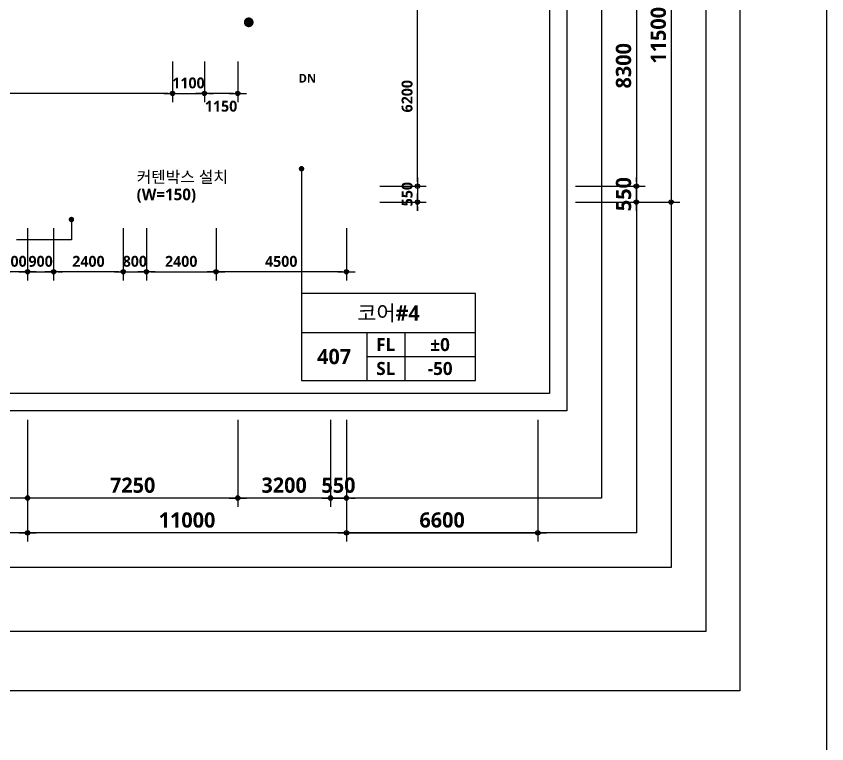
# Model space of a CAD drawing. Header units: millimetres. Extents: x -63924 to 190228206, y 0 to 456875599.
# Drawn here: x 150238 to 178200, y 644677 to 669759 of the extents above; entities that cross this region are included whole.
import ezdxf
from ezdxf.enums import TextEntityAlignment as Align

# ---------------------------------------------------------------- set-up
doc = ezdxf.new("R2010")
doc.units = ezdxf.units.MM
doc.header["$LTSCALE"] = 150
doc.header["$MEASUREMENT"] = 0
doc.header["$PDSIZE"] = -10
doc.layers.get('0').update_dxf_attribs({"linetype": 'CONTINUOUS'})
doc.layers.get('Defpoints').update_dxf_attribs({"color": 153, "linetype": 'CONTINUOUS'})
for name, color, linetype in [('A-ANNO-DIM', 4, 'CONTINUOUS'), ('A-ANNO-GRA1', 7, 'CONTINUOUS'), ('A-ANNO-LEAD', 4, 'CONTINUOUS'), ('A-ANNO-TEXT1', 7, 'CONTINUOUS'), ('A-ANNO-TEXT2', 3, 'CONTINUOUS'), ('A-FLOR-MARK-ARCH', 1, 'CONTINUOUS'), ('A-ST-AXIS-DIM', 7, 'CONTINUOUS')]:
    doc.layers.add(name, color=color, linetype=linetype)
for name, color, linetype, plot in [('Defpoint', 161, 'CONTINUOUS', False), ('G(그리드1)', 185, 'CONTINUOUS', False), ('G(그리드2)', 235, 'CONTINUOUS', False)]:
    doc.layers.add(name, color=color, linetype=linetype, plot=plot)
doc.styles.add('2020음성 1차', font='')
doc.styles.add('SH_나눔', font='')
doc.styles.add('SH_대대리576', font='')
doc.styles.add('SH_진천_나눔', font='')
doc.styles.get('2020음성 1차').set_extended_font_data('NanumGothic', bold=True)
doc.styles.get('SH_나눔').set_extended_font_data('NanumGothic', bold=True)
doc.styles.get('SH_대대리576').set_extended_font_data('NanumGothic', bold=True)
doc.styles.get('SH_진천_나눔').set_extended_font_data('NanumGothic', bold=True)
doc.dimstyles.new('SHP 300', dxfattribs={"dimscale": 150, "dimtxt": 3.5, "dimasz": 1, "dimexe": 2, "dimexo": 2, "dimgap": 1, "dimtad": 1, "dimdec": 0, "dimzin": 0, "dimdsep": 46, "dimtxsty": 'SH_대대리576', "dimblk": 'DIMDOT', "dimcen": 0.09, "dimclrt": 3, "dimadec": 0, "dimazin": 1, "dimtfac": 1, "dimtdec": 0, "dimtix": 1, "dimtmove": 2, "dimatfit": 0, "dimldrblk": 'DIMDOT', "dimfxl": 1, "dimtolj": 1, "dimtzin": 0, "dimarcsym": 0})
doc.dimstyles.new('SHP300내부', dxfattribs={"dimscale": 150, "dimtxt": 2.5, "dimasz": 1, "dimexe": 2, "dimexo": 2, "dimgap": 1, "dimtad": 1, "dimdec": 0, "dimzin": 0, "dimdsep": 46, "dimtxsty": 'SH_대대리576', "dimblk": 'DIMDOT', "dimcen": 0.09, "dimclrd": 256, "dimclre": 256, "dimclrt": 3, "dimadec": 0, "dimazin": 1, "dimtfac": 1, "dimtdec": 0, "dimtix": 1, "dimtmove": 2, "dimatfit": 0, "dimldrblk": 'DIMDOT', "dimfxl": 1, "dimtolj": 1, "dimtzin": 0, "dimlwd": -1, "dimlwe": -1, "dimarcsym": 0})

# ---------------------------------------------------------------- blocks, each defined once
blk = doc.blocks.new('DIMDOT')
at = {"color": 0}
blk.add_line((-2, 0), (2, 0), dxfattribs=at)
for radius in [0.5, 0.25]:
    blk.add_circle((0, 0), radius, dxfattribs=at)
blk = doc.blocks.new('*D1446')
at = {"layer": 'A-ST-AXIS-DIM', "color": 0, "lineweight": -2, "transparency": 16777216}
for p, q in [((139630, 655850), (139630, 651650)), ((150630, 655850), (150630, 651650)), ((150480, 651950), (139780, 651950))]:
    blk.add_line(p, q, dxfattribs=at)
at = {"layer": 'Defpoints', "color": 0, "transparency": 16777216}
for p in [(139630, 656150), (150630, 656150), (139630, 651950)]:
    blk.add_point(p, dxfattribs=at)
at = {"layer": 'A-ST-AXIS-DIM', "color": 0, "linetype": 'ByBlock', "lineweight": -2, "transparency": 16777216, "xscale": 150, "yscale": 150, "zscale": 150, "rotation": 180}
blk.add_blockref('DIMDOT', (139630, 651950), dxfattribs=at)
at = {"layer": 'A-ST-AXIS-DIM', "color": 0, "linetype": 'ByBlock', "lineweight": -2, "transparency": 16777216, "xscale": 150, "yscale": 150, "zscale": 150}
blk.add_blockref('DIMDOT', (150630, 651950), dxfattribs=at)
at = {"layer": 'A-ST-AXIS-DIM', "color": 3, "transparency": 16777216, "insert": (145130, 652388), "char_height": 525, "attachment_point": 5, "style": 'SH_대대리576'}
blk.add_mtext('\\A1;11000', dxfattribs=at)
blk = doc.blocks.new('*D1447')
at = {"layer": 'A-ST-AXIS-DIM', "color": 0, "lineweight": -2, "transparency": 16777216}
for p, q in [((150630, 655850), (150630, 651650)), ((161630, 655850), (161630, 651650)), ((161480, 651950), (150780, 651950))]:
    blk.add_line(p, q, dxfattribs=at)
at = {"layer": 'Defpoints', "color": 0, "transparency": 16777216}
for p in [(150630, 656150), (161630, 656150), (150630, 651950)]:
    blk.add_point(p, dxfattribs=at)
at = {"layer": 'A-ST-AXIS-DIM', "color": 0, "linetype": 'ByBlock', "lineweight": -2, "transparency": 16777216, "xscale": 150, "yscale": 150, "zscale": 150, "rotation": 180}
blk.add_blockref('DIMDOT', (150630, 651950), dxfattribs=at)
at = {"layer": 'A-ST-AXIS-DIM', "color": 0, "linetype": 'ByBlock', "lineweight": -2, "transparency": 16777216, "xscale": 150, "yscale": 150, "zscale": 150}
blk.add_blockref('DIMDOT', (161630, 651950), dxfattribs=at)
at = {"layer": 'A-ST-AXIS-DIM', "color": 3, "transparency": 16777216, "insert": (156130, 652388), "char_height": 525, "attachment_point": 5, "style": 'SH_대대리576'}
blk.add_mtext('\\A1;11000', dxfattribs=at)
blk = doc.blocks.new('*D1450')
at = {"layer": 'A-ST-AXIS-DIM', "color": 0, "lineweight": -2, "transparency": 16777216}
for p, q in [((161080, 655850), (161080, 652850)), ((161630, 655850), (161630, 652850)), ((160930, 653150), (160780, 653150)), ((161080, 653150), (161630, 653150)), ((161780, 653150), (161930, 653150))]:
    blk.add_line(p, q, dxfattribs=at)
at = {"layer": 'Defpoints', "color": 0, "transparency": 16777216}
for p in [(161080, 656150), (161630, 656150), (161630, 653150)]:
    blk.add_point(p, dxfattribs=at)
at = {"layer": 'A-ST-AXIS-DIM', "color": 0, "linetype": 'ByBlock', "lineweight": -2, "transparency": 16777216, "xscale": 150, "yscale": 150, "zscale": 150}
blk.add_blockref('DIMDOT', (161080, 653150), dxfattribs=at)
at = {"layer": 'A-ST-AXIS-DIM', "color": 0, "linetype": 'ByBlock', "lineweight": -2, "transparency": 16777216, "xscale": 150, "yscale": 150, "zscale": 150, "rotation": 180}
blk.add_blockref('DIMDOT', (161630, 653150), dxfattribs=at)
at = {"layer": 'A-ST-AXIS-DIM', "color": 3, "transparency": 16777216, "insert": (161355, 653589), "char_height": 525, "attachment_point": 5, "style": 'SH_대대리576'}
blk.add_mtext('\\A1;550', dxfattribs=at)
blk = doc.blocks.new('*D1451')
at = {"layer": 'A-ST-AXIS-DIM', "color": 0, "lineweight": -2, "transparency": 16777216}
for p, q in [((157880, 655850), (157880, 652850)), ((161080, 655850), (161080, 652850)), ((160930, 653150), (158030, 653150))]:
    blk.add_line(p, q, dxfattribs=at)
at = {"layer": 'Defpoints', "color": 0, "transparency": 16777216}
for p in [(157880, 656150), (161080, 656150), (157880, 653150)]:
    blk.add_point(p, dxfattribs=at)
at = {"layer": 'A-ST-AXIS-DIM', "color": 0, "linetype": 'ByBlock', "lineweight": -2, "transparency": 16777216, "xscale": 150, "yscale": 150, "zscale": 150, "rotation": 180}
blk.add_blockref('DIMDOT', (157880, 653150), dxfattribs=at)
at = {"layer": 'A-ST-AXIS-DIM', "color": 0, "linetype": 'ByBlock', "lineweight": -2, "transparency": 16777216, "xscale": 150, "yscale": 150, "zscale": 150}
blk.add_blockref('DIMDOT', (161080, 653150), dxfattribs=at)
at = {"layer": 'A-ST-AXIS-DIM', "color": 3, "transparency": 16777216, "insert": (159480, 653590), "char_height": 525, "attachment_point": 5, "style": 'SH_대대리576'}
blk.add_mtext('\\A1;3200', dxfattribs=at)
blk = doc.blocks.new('*D1452')
at = {"layer": 'A-ST-AXIS-DIM', "color": 0, "lineweight": -2, "transparency": 16777216}
for p, q in [((150630, 655850), (150630, 652850)), ((157880, 655850), (157880, 652850)), ((157730, 653150), (150780, 653150))]:
    blk.add_line(p, q, dxfattribs=at)
at = {"layer": 'Defpoints', "color": 0, "transparency": 16777216}
for p in [(150630, 656150), (157880, 656150), (150630, 653150)]:
    blk.add_point(p, dxfattribs=at)
at = {"layer": 'A-ST-AXIS-DIM', "color": 0, "linetype": 'ByBlock', "lineweight": -2, "transparency": 16777216, "xscale": 150, "yscale": 150, "zscale": 150, "rotation": 180}
blk.add_blockref('DIMDOT', (150630, 653150), dxfattribs=at)
at = {"layer": 'A-ST-AXIS-DIM', "color": 0, "linetype": 'ByBlock', "lineweight": -2, "transparency": 16777216, "xscale": 150, "yscale": 150, "zscale": 150}
blk.add_blockref('DIMDOT', (157880, 653150), dxfattribs=at)
at = {"layer": 'A-ST-AXIS-DIM', "color": 3, "transparency": 16777216, "insert": (154255, 653589), "char_height": 525, "attachment_point": 5, "style": 'SH_대대리576'}
blk.add_mtext('\\A1;7250', dxfattribs=at)
blk = doc.blocks.new('*D1453')
at = {"layer": 'A-ANNO-DIM', "transparency": 16777216}
for p, q in [((154730, 662450), (154730, 660650)), ((157130, 662450), (157130, 660650)), ((154880, 660950), (156980, 660950))]:
    blk.add_line(p, q, dxfattribs=at)
at = {"layer": 'Defpoints', "color": 0, "transparency": 16777216}
for p in [(154730, 662750), (157130, 662750), (157130, 660950)]:
    blk.add_point(p, dxfattribs=at)
at = {"layer": 'A-ANNO-DIM', "linetype": 'ByBlock', "transparency": 16777216, "xscale": 150, "yscale": 150, "zscale": 150, "rotation": 180}
blk.add_blockref('DIMDOT', (154730, 660950), dxfattribs=at)
at = {"layer": 'A-ANNO-DIM', "linetype": 'ByBlock', "transparency": 16777216, "xscale": 150, "yscale": 150, "zscale": 150}
blk.add_blockref('DIMDOT', (157130, 660950), dxfattribs=at)
at = {"layer": 'A-ANNO-DIM', "color": 3, "transparency": 16777216, "insert": (155930, 661306), "char_height": 375, "attachment_point": 5, "style": 'SH_대대리576'}
blk.add_mtext('\\A1;2400', dxfattribs=at)
blk = doc.blocks.new('*D1454')
at = {"layer": 'A-ANNO-DIM', "transparency": 16777216}
for p, q in [((153930, 662450), (153930, 660650)), ((154730, 662450), (154730, 660650)), ((153780, 660950), (153630, 660950)), ((153930, 660950), (154730, 660950)), ((154880, 660950), (155030, 660950))]:
    blk.add_line(p, q, dxfattribs=at)
at = {"layer": 'Defpoints', "color": 0, "transparency": 16777216}
for p in [(153930, 662750), (154730, 662750), (154730, 660950)]:
    blk.add_point(p, dxfattribs=at)
at = {"layer": 'A-ANNO-DIM', "linetype": 'ByBlock', "transparency": 16777216, "xscale": 150, "yscale": 150, "zscale": 150}
blk.add_blockref('DIMDOT', (153930, 660950), dxfattribs=at)
at = {"layer": 'A-ANNO-DIM', "linetype": 'ByBlock', "transparency": 16777216, "xscale": 150, "yscale": 150, "zscale": 150, "rotation": 180}
blk.add_blockref('DIMDOT', (154730, 660950), dxfattribs=at)
at = {"layer": 'A-ANNO-DIM', "color": 3, "transparency": 16777216, "insert": (154330, 661307), "char_height": 375, "attachment_point": 5, "style": 'SH_대대리576'}
blk.add_mtext('\\A1;800', dxfattribs=at)
blk = doc.blocks.new('*D1455')
at = {"layer": 'A-ANNO-DIM', "transparency": 16777216}
for p, q in [((157130, 662450), (157130, 660650)), ((161630, 662450), (161630, 660650)), ((161480, 660950), (157280, 660950))]:
    blk.add_line(p, q, dxfattribs=at)
at = {"layer": 'Defpoints', "color": 0, "transparency": 16777216}
for p in [(157130, 662750), (161630, 662750), (157130, 660950)]:
    blk.add_point(p, dxfattribs=at)
at = {"layer": 'A-ANNO-DIM', "linetype": 'ByBlock', "transparency": 16777216, "xscale": 150, "yscale": 150, "zscale": 150, "rotation": 180}
blk.add_blockref('DIMDOT', (157130, 660950), dxfattribs=at)
at = {"layer": 'A-ANNO-DIM', "linetype": 'ByBlock', "transparency": 16777216, "xscale": 150, "yscale": 150, "zscale": 150}
blk.add_blockref('DIMDOT', (161630, 660950), dxfattribs=at)
at = {"layer": 'A-ANNO-DIM', "color": 3, "transparency": 16777216, "insert": (159380, 661306), "char_height": 375, "attachment_point": 5, "style": 'SH_대대리576'}
blk.add_mtext('\\A1;4500', dxfattribs=at)
blk = doc.blocks.new('*D1456')
at = {"layer": 'A-ANNO-DIM', "transparency": 16777216}
for p, q in [((151530, 662450), (151530, 660650)), ((153930, 662450), (153930, 660650)), ((153780, 660950), (151680, 660950))]:
    blk.add_line(p, q, dxfattribs=at)
at = {"layer": 'Defpoints', "color": 0, "transparency": 16777216}
for p in [(151530, 662750), (153930, 662750), (151530, 660950)]:
    blk.add_point(p, dxfattribs=at)
at = {"layer": 'A-ANNO-DIM', "linetype": 'ByBlock', "transparency": 16777216, "xscale": 150, "yscale": 150, "zscale": 150, "rotation": 180}
blk.add_blockref('DIMDOT', (151530, 660950), dxfattribs=at)
at = {"layer": 'A-ANNO-DIM', "linetype": 'ByBlock', "transparency": 16777216, "xscale": 150, "yscale": 150, "zscale": 150}
blk.add_blockref('DIMDOT', (153930, 660950), dxfattribs=at)
at = {"layer": 'A-ANNO-DIM', "color": 3, "transparency": 16777216, "insert": (152730, 661306), "char_height": 375, "attachment_point": 5, "style": 'SH_대대리576'}
blk.add_mtext('\\A1;2400', dxfattribs=at)
blk = doc.blocks.new('*D1457')
at = {"layer": 'A-ANNO-DIM', "transparency": 16777216}
for p, q in [((150630, 662450), (150630, 660650)), ((151530, 662450), (151530, 660650)), ((150480, 660950), (150330, 660950)), ((150630, 660950), (151530, 660950)), ((151680, 660950), (151830, 660950))]:
    blk.add_line(p, q, dxfattribs=at)
at = {"layer": 'Defpoints', "color": 0, "transparency": 16777216}
for p in [(150630, 662750), (151530, 662750), (151530, 660950)]:
    blk.add_point(p, dxfattribs=at)
at = {"layer": 'A-ANNO-DIM', "linetype": 'ByBlock', "transparency": 16777216, "xscale": 150, "yscale": 150, "zscale": 150}
blk.add_blockref('DIMDOT', (150630, 660950), dxfattribs=at)
at = {"layer": 'A-ANNO-DIM', "linetype": 'ByBlock', "transparency": 16777216, "xscale": 150, "yscale": 150, "zscale": 150, "rotation": 180}
blk.add_blockref('DIMDOT', (151530, 660950), dxfattribs=at)
at = {"layer": 'A-ANNO-DIM', "color": 3, "transparency": 16777216, "insert": (151080, 661307), "char_height": 375, "attachment_point": 5, "style": 'SH_대대리576'}
blk.add_mtext('\\A1;900', dxfattribs=at)
blk = doc.blocks.new('*D1458')
at = {"layer": 'A-ST-AXIS-DIM', "color": 0, "lineweight": -2, "transparency": 16777216}
for p, q in [((169530, 674850), (173130, 674850)), ((172830, 674700), (172830, 663500)), ((169530, 663350), (173130, 663350))]:
    blk.add_line(p, q, dxfattribs=at)
at = {"layer": 'Defpoints', "color": 0, "transparency": 16777216}
for p in [(169230, 674850), (169230, 663350), (172830, 663350)]:
    blk.add_point(p, dxfattribs=at)
at = {"layer": 'A-ST-AXIS-DIM', "color": 0, "linetype": 'ByBlock', "lineweight": -2, "transparency": 16777216, "xscale": 150, "yscale": 150, "zscale": 150}
for p, rotation in [((172830, 674850), 90), ((172830, 663350), 270)]:
    blk.add_blockref('DIMDOT', p, dxfattribs=dict(at, rotation=rotation))
at = {"layer": 'A-ST-AXIS-DIM', "color": 3, "transparency": 16777216, "insert": (172391, 669100), "char_height": 525, "attachment_point": 5, "rotation": 90, "style": 'SH_대대리576'}
blk.add_mtext('\\A1;11500', dxfattribs=at)
blk = doc.blocks.new('*D1466')
at = {"layer": 'A-ST-AXIS-DIM', "color": 0, "lineweight": -2, "transparency": 16777216}
for p, q in [((171630, 664050), (171630, 664200)), ((169530, 663900), (171930, 663900)), ((171630, 663350), (171630, 663900)), ((169530, 663350), (171930, 663350)), ((171630, 663200), (171630, 663050))]:
    blk.add_line(p, q, dxfattribs=at)
at = {"layer": 'Defpoints', "color": 0, "transparency": 16777216}
for p in [(169230, 663900), (171630, 663900), (169230, 663350)]:
    blk.add_point(p, dxfattribs=at)
at = {"layer": 'A-ST-AXIS-DIM', "color": 0, "linetype": 'ByBlock', "lineweight": -2, "transparency": 16777216, "xscale": 150, "yscale": 150, "zscale": 150}
for p, rotation in [((171630, 663900), 270), ((171630, 663350), 90)]:
    blk.add_blockref('DIMDOT', p, dxfattribs=dict(at, rotation=rotation))
at = {"layer": 'A-ST-AXIS-DIM', "color": 3, "transparency": 16777216, "insert": (171191, 663625), "char_height": 525, "attachment_point": 5, "rotation": 90, "style": 'SH_대대리576'}
blk.add_mtext('\\A1;550', dxfattribs=at)
blk = doc.blocks.new('*D1467')
at = {"layer": 'A-ST-AXIS-DIM', "color": 0, "lineweight": -2, "transparency": 16777216}
for p, q in [((169530, 672200), (171930, 672200)), ((171630, 672050), (171630, 664050)), ((169530, 663900), (171930, 663900))]:
    blk.add_line(p, q, dxfattribs=at)
at = {"layer": 'Defpoints', "color": 0, "transparency": 16777216}
for p in [(169230, 672200), (169230, 663900), (171630, 663900)]:
    blk.add_point(p, dxfattribs=at)
at = {"layer": 'A-ST-AXIS-DIM', "color": 0, "linetype": 'ByBlock', "lineweight": -2, "transparency": 16777216, "xscale": 150, "yscale": 150, "zscale": 150}
for p, rotation in [((171630, 672200), 90), ((171630, 663900), 270)]:
    blk.add_blockref('DIMDOT', p, dxfattribs=dict(at, rotation=rotation))
at = {"layer": 'A-ST-AXIS-DIM', "color": 3, "transparency": 16777216, "insert": (171190, 668050), "char_height": 525, "attachment_point": 5, "rotation": 90, "style": 'SH_대대리576'}
blk.add_mtext('\\A1;8300', dxfattribs=at)
blk = doc.blocks.new('*D1476')
at = {"layer": 'A-ANNO-DIM', "transparency": 16777216}
for p, q in [((162780, 670100), (164380, 670100)), ((164080, 664050), (164080, 669950)), ((162780, 663900), (164380, 663900))]:
    blk.add_line(p, q, dxfattribs=at)
at = {"layer": 'Defpoints', "color": 0, "transparency": 16777216}
for p in [(162480, 670100), (164080, 670100), (162480, 663900)]:
    blk.add_point(p, dxfattribs=at)
at = {"layer": 'A-ANNO-DIM', "linetype": 'ByBlock', "transparency": 16777216, "xscale": 150, "yscale": 150, "zscale": 150}
for p, rotation in [((164080, 670100), 90), ((164080, 663900), 270)]:
    blk.add_blockref('DIMDOT', p, dxfattribs=dict(at, rotation=rotation))
at = {"layer": 'A-ANNO-DIM', "color": 3, "transparency": 16777216, "insert": (163723, 667000), "char_height": 375, "attachment_point": 5, "rotation": 90, "style": 'SH_대대리576'}
blk.add_mtext('\\A1;6200', dxfattribs=at)
blk = doc.blocks.new('*D1478')
at = {"layer": 'A-ANNO-DIM', "transparency": 16777216}
for p, q in [((164080, 664050), (164080, 664200)), ((162780, 663900), (164380, 663900)), ((164080, 663900), (164080, 663350)), ((162780, 663350), (164380, 663350)), ((164080, 663200), (164080, 663050))]:
    blk.add_line(p, q, dxfattribs=at)
at = {"layer": 'Defpoints', "color": 0, "transparency": 16777216}
for p in [(162480, 663900), (162480, 663350), (164080, 663350)]:
    blk.add_point(p, dxfattribs=at)
at = {"layer": 'A-ANNO-DIM', "linetype": 'ByBlock', "transparency": 16777216, "xscale": 150, "yscale": 150, "zscale": 150}
for p, rotation in [((164080, 663900), 270), ((164080, 663350), 90)]:
    blk.add_blockref('DIMDOT', p, dxfattribs=dict(at, rotation=rotation))
at = {"layer": 'A-ANNO-DIM', "color": 3, "transparency": 16777216, "insert": (163724, 663625), "char_height": 375, "attachment_point": 5, "rotation": 90, "style": 'SH_대대리576'}
blk.add_mtext('\\A1;550', dxfattribs=at)
blk = doc.blocks.new('G$C9D92D8A7')
at = {"layer": 'A-ANNO-GRA1'}
for p, q in [((0, 11), (40, 11)), ((15, 11), (15, 0)), ((23.75, 11), (23.75, 0)), ((15, 5.5), (40, 5.5))]:
    blk.add_line(p, q, dxfattribs=at)
blk.add_lwpolyline([(0, 20), (0, 0), (40, 0), (40, 20)], close=True, dxfattribs=at)
at = {"style": '2020음성 1차'}
for tag, height, p in [('실명', 3.5, (20, 15.5)), ('마감레벨', 3, (31.875, 8.25)), ('실번호', 3.5, (7.5, 5.5)), ('구조레벨', 3, (31.875, 2.75))]:
    blk.add_attdef(tag, text='', height=height, dxfattribs=at).set_placement(p, align=Align.MIDDLE_CENTER)
at = {"layer": 'A-ANNO-TEXT1', "style": 'SH_나눔'}
for s, p in [('FL', (19.375, 8.25)), ('SL', (19.375, 2.75))]:
    blk.add_text(s, height=3, dxfattribs=at).set_placement(p, align=Align.MIDDLE)
blk = doc.blocks.new('*D1657')
at = {"layer": 'A-ST-AXIS-DIM', "color": 0, "lineweight": -2, "transparency": 16777216}
for p, q in [((161630, 655850), (161630, 651650)), ((168230, 655850), (168230, 651650)), ((161780, 651950), (168080, 651950))]:
    blk.add_line(p, q, dxfattribs=at)
at = {"layer": 'Defpoints', "color": 0, "transparency": 16777216}
for p in [(161630, 656150), (168230, 656150), (168230, 651950)]:
    blk.add_point(p, dxfattribs=at)
at = {"layer": 'A-ST-AXIS-DIM', "color": 0, "linetype": 'ByBlock', "lineweight": -2, "transparency": 16777216, "xscale": 150, "yscale": 150, "zscale": 150, "rotation": 180}
blk.add_blockref('DIMDOT', (161630, 651950), dxfattribs=at)
at = {"layer": 'A-ST-AXIS-DIM', "color": 0, "linetype": 'ByBlock', "lineweight": -2, "transparency": 16777216, "xscale": 150, "yscale": 150, "zscale": 150}
blk.add_blockref('DIMDOT', (168230, 651950), dxfattribs=at)
at = {"layer": 'A-ST-AXIS-DIM', "color": 3, "transparency": 16777216, "insert": (164930, 652390), "char_height": 525, "attachment_point": 5, "style": 'SH_대대리576'}
blk.add_mtext('\\A1;6600', dxfattribs=at)
blk = doc.blocks.new('*D2217')
at = {"layer": 'A-ANNO-DIM', "transparency": 16777216}
for p, q in [((149730, 662450), (149730, 660650)), ((150630, 662450), (150630, 660650)), ((149580, 660950), (149430, 660950)), ((150630, 660950), (149730, 660950)), ((150780, 660950), (150930, 660950))]:
    blk.add_line(p, q, dxfattribs=at)
at = {"layer": 'Defpoints', "color": 0, "transparency": 16777216}
for p in [(149730, 662750), (150630, 662750), (149730, 660950)]:
    blk.add_point(p, dxfattribs=at)
at = {"layer": 'A-ANNO-DIM', "linetype": 'ByBlock', "transparency": 16777216, "xscale": 150, "yscale": 150, "zscale": 150}
blk.add_blockref('DIMDOT', (149730, 660950), dxfattribs=at)
at = {"layer": 'A-ANNO-DIM', "linetype": 'ByBlock', "transparency": 16777216, "xscale": 150, "yscale": 150, "zscale": 150, "rotation": 180}
blk.add_blockref('DIMDOT', (150630, 660950), dxfattribs=at)
at = {"layer": 'A-ANNO-DIM', "color": 3, "transparency": 16777216, "insert": (150180, 661307), "char_height": 375, "attachment_point": 5, "style": 'SH_대대리576'}
blk.add_mtext('\\A1;900', dxfattribs=at)
blk = doc.blocks.new('*D2261')
at = {"layer": 'A-ANNO-DIM', "transparency": 16777216}
for p, q in [((156730, 668200), (156730, 666800)), ((157880, 668200), (157880, 666800)), ((157730, 667100), (156880, 667100))]:
    blk.add_line(p, q, dxfattribs=at)
at = {"layer": 'Defpoints', "color": 0, "transparency": 16777216}
for p in [(156730, 668500), (157880, 668500), (156730, 667100)]:
    blk.add_point(p, dxfattribs=at)
at = {"layer": 'A-ANNO-DIM', "linetype": 'ByBlock', "transparency": 16777216, "xscale": 150, "yscale": 150, "zscale": 150, "rotation": 180}
blk.add_blockref('DIMDOT', (156730, 667100), dxfattribs=at)
at = {"layer": 'A-ANNO-DIM', "linetype": 'ByBlock', "transparency": 16777216, "xscale": 150, "yscale": 150, "zscale": 150}
blk.add_blockref('DIMDOT', (157880, 667100), dxfattribs=at)
at = {"layer": 'A-ANNO-DIM', "color": 3, "transparency": 16777216, "insert": (157305, 666656), "char_height": 375, "attachment_point": 5, "style": 'SH_대대리576'}
blk.add_mtext('\\A1;1150', dxfattribs=at)
blk = doc.blocks.new('*D2262')
at = {"layer": 'A-ANNO-DIM', "transparency": 16777216}
for p, q in [((155630, 668200), (155630, 666800)), ((156730, 668200), (156730, 666800)), ((155480, 667100), (155330, 667100)), ((155630, 667100), (156730, 667100)), ((156880, 667100), (157030, 667100))]:
    blk.add_line(p, q, dxfattribs=at)
at = {"layer": 'Defpoints', "color": 0, "transparency": 16777216}
for p in [(155630, 668500), (156730, 668500), (156730, 667100)]:
    blk.add_point(p, dxfattribs=at)
at = {"layer": 'A-ANNO-DIM', "linetype": 'ByBlock', "transparency": 16777216, "xscale": 150, "yscale": 150, "zscale": 150}
blk.add_blockref('DIMDOT', (155630, 667100), dxfattribs=at)
at = {"layer": 'A-ANNO-DIM', "linetype": 'ByBlock', "transparency": 16777216, "xscale": 150, "yscale": 150, "zscale": 150, "rotation": 180}
blk.add_blockref('DIMDOT', (156730, 667100), dxfattribs=at)
at = {"layer": 'A-ANNO-DIM', "color": 3, "transparency": 16777216, "insert": (156180, 667456), "char_height": 375, "attachment_point": 5, "style": 'SH_대대리576'}
blk.add_mtext('\\A1;1100', dxfattribs=at)
blk = doc.blocks.new('*D2263')
at = {"layer": 'A-ANNO-DIM', "transparency": 16777216}
for p, q in [((130530, 668200), (130530, 666800)), ((155630, 668200), (155630, 666800)), ((155480, 667100), (130680, 667100))]:
    blk.add_line(p, q, dxfattribs=at)
at = {"layer": 'Defpoints', "color": 0, "transparency": 16777216}
for p in [(130530, 668500), (155630, 668500), (130530, 667100)]:
    blk.add_point(p, dxfattribs=at)
at = {"layer": 'A-ANNO-DIM', "linetype": 'ByBlock', "transparency": 16777216, "xscale": 150, "yscale": 150, "zscale": 150, "rotation": 180}
blk.add_blockref('DIMDOT', (130530, 667100), dxfattribs=at)
at = {"layer": 'A-ANNO-DIM', "linetype": 'ByBlock', "transparency": 16777216, "xscale": 150, "yscale": 150, "zscale": 150}
blk.add_blockref('DIMDOT', (155630, 667100), dxfattribs=at)
at = {"layer": 'A-ANNO-DIM', "color": 3, "transparency": 16777216, "insert": (143080, 667457), "char_height": 375, "attachment_point": 5, "style": 'SH_대대리576'}
blk.add_mtext('\\A1;25100', dxfattribs=at)

msp = doc.modelspace()

# ---------------------------------------------------------------- linework, layer by layer
at = {"const_width": 93.8}
msp.add_lwpolyline([(160080, 664546.9, -1), (160080, 664453.1, -1)], format="xyb", close=True, dxfattribs=at)
msp.add_lwpolyline([(160080, 664500), (160080, 660202.2)])
at = {"layer": 'A-ANNO-LEAD'}
msp.add_lwpolyline([(153338.9, 663162.3, 0, 100, 0), (153488.9, 663422.1, 0, 0, 0), (153947.5, 664216.5, 0, 0, 0), (154393, 664216.5, 0, 0, 0)], format="xyseb", dxfattribs=at)
msp.add_lwpolyline([(152142.5, 662750), (152142.5, 662045.9), (150242.5, 662045.9)], dxfattribs=at)
at = {"layer": 'A-ANNO-LEAD', "const_width": 93.8}
msp.add_lwpolyline([(152142.5, 662796.9, 1), (152142.5, 662703.1, 1)], format="xyb", close=True, dxfattribs=at)
at = {"layer": 'A-FLOR-MARK-ARCH', "const_width": 168.8}
msp.add_lwpolyline([(158175.2, 669548.5, 1), (158344, 669548.5, 1)], format="xyb", close=True, dxfattribs=at)
at = {"layer": 'Defpoint'}
for points in [[(89100, 630000), (178200, 630000), (178200, 756000), (89100, 756000)], [(92100, 753000), (175200, 753000), (175200, 646500), (92100, 646500)]]:
    msp.add_lwpolyline(points, close=True, dxfattribs=at)
at = {"layer": 'G(그리드1)'}
for points in [[(174030, 648550), (95830, 648550), (95830, 749950), (174030, 749950)], [(172830, 650750), (97030, 650750), (97030, 748750), (172830, 748750)], [(171630, 651950), (98230, 651950), (98230, 747550), (171630, 747550)], [(170430, 653150), (99430, 653150), (99430, 746350), (170430, 746350)], [(169230, 656150), (100630, 656150), (100630, 743350), (169230, 743350)]]:
    msp.add_lwpolyline(points, close=True, dxfattribs=at)
at = {"layer": 'G(그리드2)'}
msp.add_lwpolyline([(168630, 656750), (101230, 656750), (101230, 742750), (168630, 742750)], close=True, dxfattribs=at)

# ---------------------------------------------------------------- block references
at = {"layer": 'A-ANNO-TEXT1'}
ref = msp.add_blockref('G$C9D92D8A7', (160080, 657202.2), dxfattribs=dict(at, xscale=150, yscale=150, zscale=150))
ref.add_attrib('실명', '코어#4', dxfattribs={"layer": 'A-ANNO-TEXT2', "height": 525, "style": '2020음성 1차'}).set_placement((163080, 659527.2, 206000), align=Align.MIDDLE_CENTER)
ref.add_attrib('실번호', '407', dxfattribs={"layer": 'A-ANNO-TEXT2', "height": 525, "style": '2020음성 1차'}).set_placement((161205, 658027.2, 206000), align=Align.MIDDLE_CENTER)
ref.add_attrib('마감레벨', '%%p0', dxfattribs={"height": 450, "style": '2020음성 1차'}).set_placement((164861.2, 658439.7, 206000), align=Align.MIDDLE_CENTER)
ref.add_attrib('구조레벨', '-50', dxfattribs={"height": 450, "style": '2020음성 1차'}).set_placement((164861.2, 657614.7, 206000), align=Align.MIDDLE_CENTER)

# ---------------------------------------------------------------- texts
at = {"layer": 'A-ANNO-TEXT1', "style": 'SH_진천_나눔'}
msp.add_text('DN', height=300, dxfattribs=at).set_placement((160280, 667620), align=Align.MIDDLE)
at = {"layer": 'A-ANNO-TEXT1', "style": '2020음성 1차'}
for s, p in [('커텐박스 설치', (154393, 664216.5)), ('(W=150)', (154393, 663616.5))]:
    msp.add_text(s, height=400, dxfattribs=at).set_placement(p, align=Align.MIDDLE_LEFT)

# ---------------------------------------------------------------- dimensions: what is measured, and where the dimension line sits
at = {"layer": 'A-ANNO-DIM'}
for base, p1, p2, angle, picture, middle in [((164080, 670100), (162480, 663900), (162480, 670100), 270, '*D1476', (163723.1, 667000)), ((156730, 667100), (155630, 668500), (156730, 668500), 180, '*D2262', (156180, 667455.6)), ((164080, 663350), (162480, 663900), (162480, 663350), 90, '*D1478', (163723.9, 663625)), ((151530, 660950), (150630, 662750), (151530, 662750), 180, '*D1457', (151080, 661306.9)), ((154730, 660950), (153930, 662750), (154730, 662750), 180, '*D1454', (154330, 661306.9)), ((157130, 660950), (154730, 662750), (157130, 662750), 180, '*D1453', (155930, 661306.1))]:
    dim = msp.add_linear_dim(base=base, p1=p1, p2=p2, angle=angle, dimstyle='SHP300내부', dxfattribs=at)
    dim.commit()
    dim.dimension.update_dxf_attribs({"geometry": picture, "text_midpoint": middle})
for base, p1, p2, picture, middle in [((130530, 667100), (155630, 668500), (130530, 668500), '*D2263', (143080, 667456.7)), ((149730, 660950), (150630, 662750), (149730, 662750), '*D2217', (150180, 661306.9)), ((151530, 660950), (153930, 662750), (151530, 662750), '*D1456', (152730, 661306.1)), ((157130, 660950), (161630, 662750), (157130, 662750), '*D1455', (159380, 661306.1))]:
    dim = msp.add_linear_dim(base=base, p1=p1, p2=p2, dimstyle='SHP300내부', dxfattribs=at)
    dim.commit()
    dim.dimension.update_dxf_attribs({"geometry": picture, "text_midpoint": middle})
dim = msp.add_linear_dim(base=(156730, 667100), p1=(157880, 668500), p2=(156730, 668500), dimstyle='SHP300내부', dxfattribs=at)
dim.commit()
dim.dimension.update_dxf_attribs({"geometry": '*D2261', "text_midpoint": (157305, 666656.1), "dimtype": 160})
at = {"layer": 'A-ST-AXIS-DIM'}
for base, p1, p2, angle, picture, middle in [((172830, 663350), (169230, 674850), (169230, 663350), 90, '*D1458', (172391.4, 669100)), ((171630, 663900), (169230, 672200), (169230, 663900), 90, '*D1467', (171190.3, 668050)), ((171630, 663900), (169230, 663350), (169230, 663900), 270, '*D1466', (171191.4, 663625)), ((161630, 653150), (161080, 656150), (161630, 656150), 180, '*D1450', (161355, 653588.6)), ((168230, 651950), (161630, 656150), (168230, 656150), 180, '*D1657', (164930, 652389.7))]:
    dim = msp.add_linear_dim(base=base, p1=p1, p2=p2, angle=angle, dimstyle='SHP 300', override={"dimtxsty": 'SH_대대리576', "dimldrblk": 'DIMDOT'}, dxfattribs=at)
    dim.commit()
    dim.dimension.update_dxf_attribs({"geometry": picture, "text_midpoint": middle})
for base, p1, p2, picture, middle in [((139630, 651950), (150630, 656150), (139630, 656150), '*D1446', (145130, 652387.9)), ((150630, 651950), (161630, 656150), (150630, 656150), '*D1447', (156130, 652387.9)), ((150630, 653150), (157880, 656150), (150630, 656150), '*D1452', (154255, 653589.3)), ((157880, 653150), (161080, 656150), (157880, 656150), '*D1451', (159480, 653589.7))]:
    dim = msp.add_linear_dim(base=base, p1=p1, p2=p2, dimstyle='SHP 300', override={"dimtxsty": 'SH_대대리576', "dimldrblk": 'DIMDOT'}, dxfattribs=at)
    dim.commit()
    dim.dimension.update_dxf_attribs({"geometry": picture, "text_midpoint": middle})

doc.saveas('drawing.dxf')
